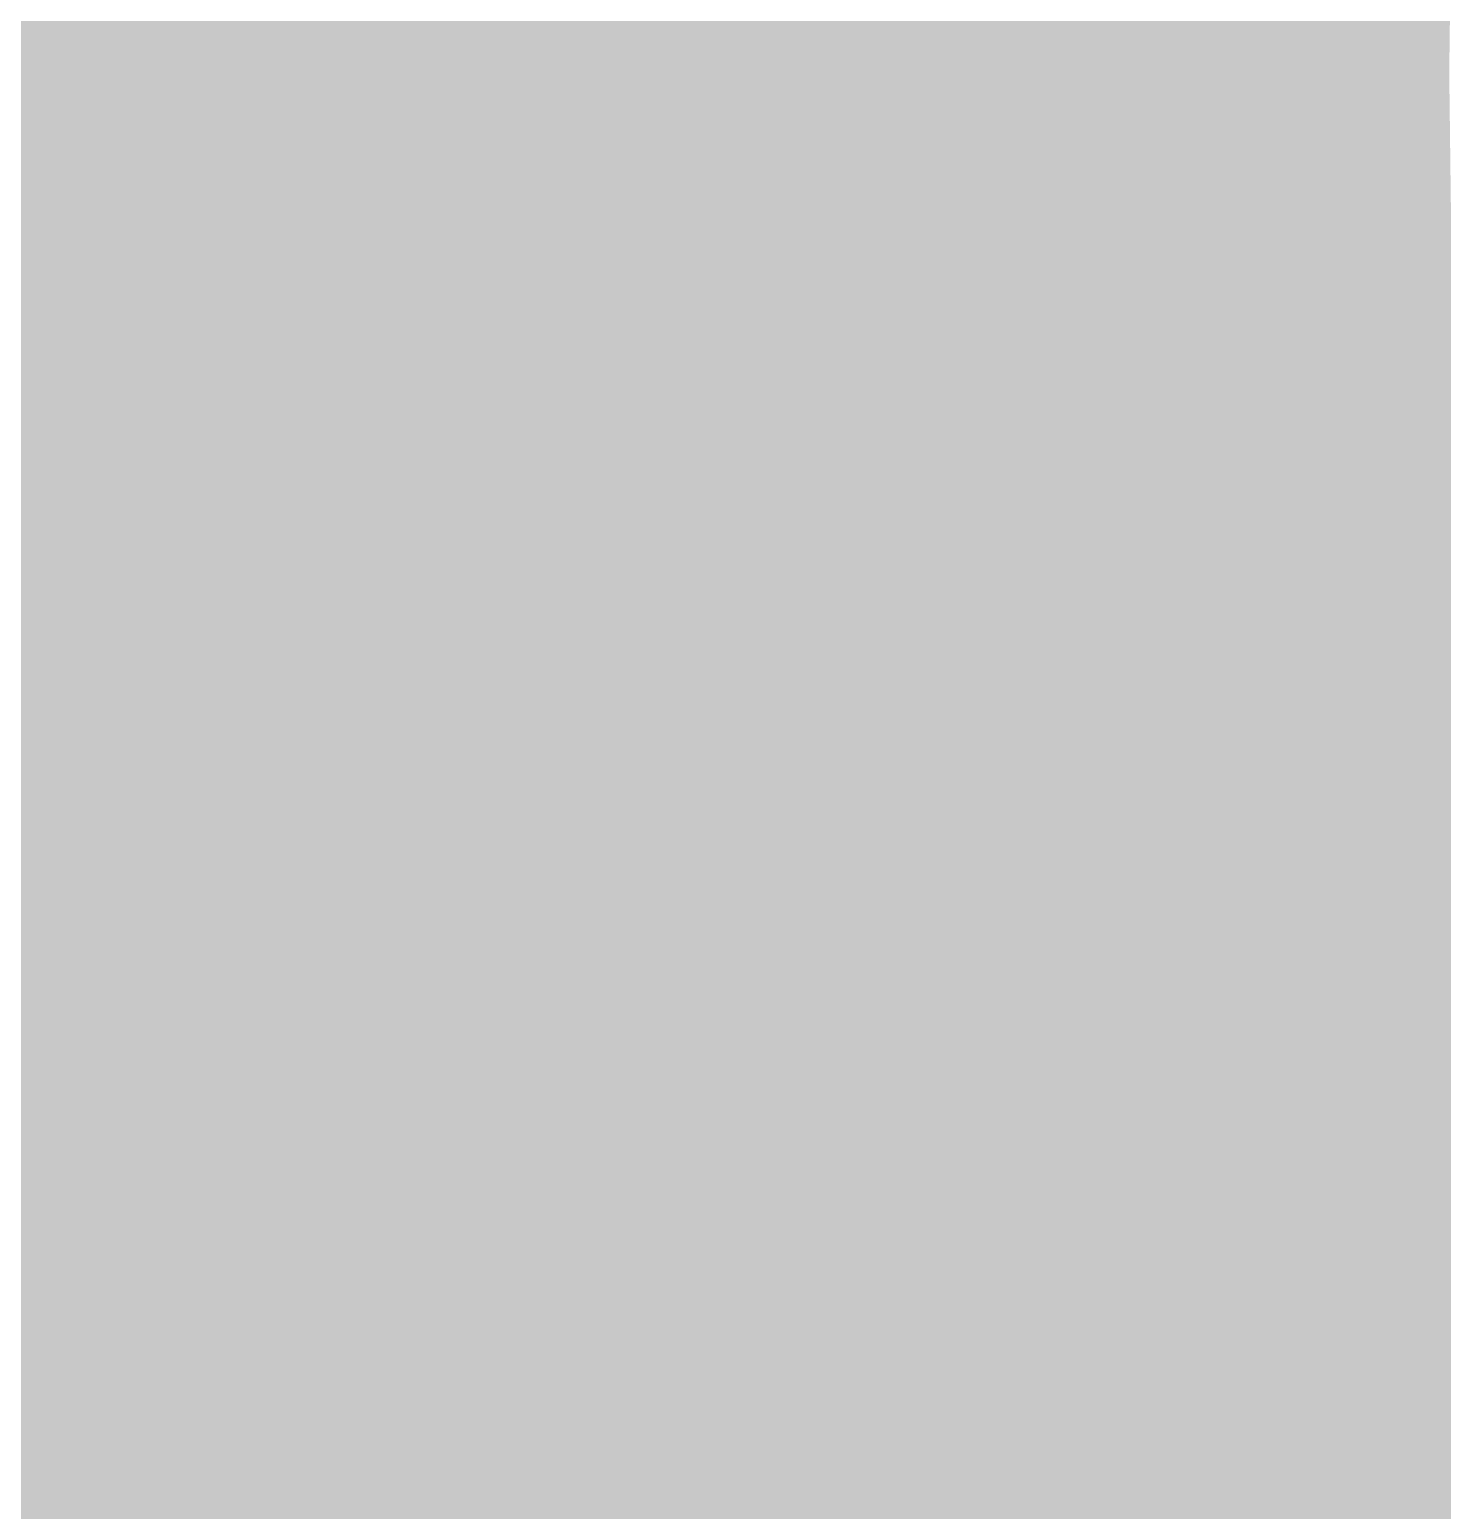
# Model space of a CAD drawing. Header units: inches. Extents: x -266 to 784, y -170 to 213.
# Drawn here: x -57 to -45.06, y -12.15 to 0.37 of the extents above; entities that cross this region are included whole.
import ezdxf

# ---------------------------------------------------------------- set-up
doc = ezdxf.new("R2010")
doc.units = ezdxf.units.IN
doc.header["$MEASUREMENT"] = 0

msp = doc.modelspace()

# ---------------------------------------------------------------- linework, layer by layer
at = {"color": 136, "true_color": 0x007372}
msp.add_solid([(-57, 0), (-58, 0), (-56.982833, 1.39885), (-57.982531, 1.423391)], dxfattribs=at)
at = {"color": 126, "true_color": 0x006f6e}
msp.add_solid([(-56, 0), (-57, 0), (-55.983134, 1.374309), (-56.982833, 1.39885)], dxfattribs=at)
at = {"color": 126, "true_color": 0x006b69}
msp.add_solid([(-55, 0), (-56, 0), (-54.983435, 1.349768), (-55.983134, 1.374309)], dxfattribs=at)
at = {"color": 126, "true_color": 0x006665}
msp.add_solid([(-54, 0), (-55, 0), (-53.983736, 1.325226), (-54.983435, 1.349768)], dxfattribs=at)
at = {"color": 126, "true_color": 0x006261}
msp.add_solid([(-53, 0), (-54, 0), (-52.984037, 1.300685), (-53.983736, 1.325226)], dxfattribs=at)
at = {"color": 138, "true_color": 0x005e5d}
msp.add_solid([(-52, 0), (-53, 0), (-51.984339, 1.276144), (-52.984037, 1.300685)], dxfattribs=at)
at = {"color": 138, "true_color": 0x005a59}
msp.add_solid([(-51, 0), (-52, 0), (-50.98464, 1.251603), (-51.984339, 1.276144)], dxfattribs=at)
at = {"color": 138, "true_color": 0x005554}
msp.add_solid([(-50, 0), (-51, 0), (-49.984941, 1.227061), (-50.98464, 1.251603)], dxfattribs=at)
at = {"color": 138, "true_color": 0x005150}
msp.add_solid([(-49, 0), (-50, 0), (-48.985242, 1.20252), (-49.984941, 1.227061)], dxfattribs=at)
at = {"color": 138, "true_color": 0x004d4c}
msp.add_solid([(-48, 0), (-49, 0), (-47.985543, 1.177979), (-48.985242, 1.20252)], dxfattribs=at)
at = {"color": 138, "true_color": 0x004948}
msp.add_solid([(-47, 0), (-48, 0), (-46.985844, 1.153438), (-47.985543, 1.177979)], dxfattribs=at)
at = {"color": 138, "true_color": 0x004443}
msp.add_solid([(-46, 0), (-47, 0), (-45.986146, 1.128897), (-46.985844, 1.153438)], dxfattribs=at)
at = {"color": 128, "true_color": 0x00403f}
msp.add_solid([(-45, 0), (-46, 0), (-44.986447, 1.104355), (-45.986146, 1.128897)], dxfattribs=at)
at = {"color": 136, "true_color": 0x007273}
msp.add_solid([(-56.982833, -1.39885), (-57.982531, -1.423391), (-57, 0), (-58, 0)], dxfattribs=at)
at = {"color": 146, "true_color": 0x006e6f}
msp.add_solid([(-55.983134, -1.374309), (-56.982833, -1.39885), (-56, 0), (-57, 0)], dxfattribs=at)
at = {"color": 146, "true_color": 0x00696b}
msp.add_solid([(-54.983435, -1.349768), (-55.983134, -1.374309), (-55, 0), (-56, 0)], dxfattribs=at)
at = {"color": 146, "true_color": 0x006566}
msp.add_solid([(-53.983736, -1.325226), (-54.983435, -1.349768), (-54, 0), (-55, 0)], dxfattribs=at)
at = {"color": 146, "true_color": 0x006162}
msp.add_solid([(-52.984037, -1.300685), (-53.983736, -1.325226), (-53, 0), (-54, 0)], dxfattribs=at)
at = {"color": 138, "true_color": 0x005d5e}
msp.add_solid([(-51.984339, -1.276144), (-52.984037, -1.300685), (-52, 0), (-53, 0)], dxfattribs=at)
at = {"color": 138, "true_color": 0x00595a}
msp.add_solid([(-50.98464, -1.251603), (-51.984339, -1.276144), (-51, 0), (-52, 0)], dxfattribs=at)
at = {"color": 138, "true_color": 0x005455}
msp.add_solid([(-49.984941, -1.227061), (-50.98464, -1.251603), (-50, 0), (-51, 0)], dxfattribs=at)
at = {"color": 138, "true_color": 0x005051}
msp.add_solid([(-48.985242, -1.20252), (-49.984941, -1.227061), (-49, 0), (-50, 0)], dxfattribs=at)
at = {"color": 138, "true_color": 0x004c4d}
msp.add_solid([(-47.985543, -1.177979), (-48.985242, -1.20252), (-48, 0), (-49, 0)], dxfattribs=at)
at = {"color": 138, "true_color": 0x004849}
msp.add_solid([(-46.985844, -1.153438), (-47.985543, -1.177979), (-47, 0), (-48, 0)], dxfattribs=at)
at = {"color": 138, "true_color": 0x004344}
msp.add_solid([(-45.986146, -1.128897), (-46.985844, -1.153438), (-46, 0), (-47, 0)], dxfattribs=at)
at = {"color": 148, "true_color": 0x003f40}
msp.add_solid([(-44.986447, -1.104355), (-45.986146, -1.128897), (-45, 0), (-46, 0)], dxfattribs=at)
at = {"color": 148, "true_color": 0x003e40}
msp.add_solid([(-44.945796, -2.208045), (-45.944591, -2.257113), (-44.986447, -1.104355), (-45.986146, -1.128897)], dxfattribs=at)
at = {"color": 138, "true_color": 0x00565a}
msp.add_solid([(-50.938568, -2.502451), (-51.937364, -2.551519), (-50.98464, -1.251603), (-51.984339, -1.276144)], dxfattribs=at)
at = {"color": 138, "true_color": 0x005255}
msp.add_solid([(-49.939773, -2.453384), (-50.938568, -2.502451), (-49.984941, -1.227061), (-50.98464, -1.251603)], dxfattribs=at)
at = {"color": 138, "true_color": 0x004e51}
msp.add_solid([(-48.940977, -2.404316), (-49.939773, -2.453384), (-48.985242, -1.20252), (-49.984941, -1.227061)], dxfattribs=at)
at = {"color": 138, "true_color": 0x004a4d}
msp.add_solid([(-47.942182, -2.355248), (-48.940977, -2.404316), (-47.985543, -1.177979), (-48.985242, -1.20252)], dxfattribs=at)
at = {"color": 138, "true_color": 0x004649}
msp.add_solid([(-46.943386, -2.306181), (-47.942182, -2.355248), (-46.985844, -1.153438), (-47.985543, -1.177979)], dxfattribs=at)
at = {"color": 148, "true_color": 0x004244}
msp.add_solid([(-45.944591, -2.257113), (-46.943386, -2.306181), (-45.986146, -1.128897), (-46.985844, -1.153438)], dxfattribs=at)
at = {"color": 146, "true_color": 0x006b6f}
msp.add_solid([(-55.932546, -2.74779), (-56.931341, -2.796857), (-55.983134, -1.374309), (-56.982833, -1.39885)], dxfattribs=at)
at = {"color": 146, "true_color": 0x00676b}
msp.add_solid([(-54.93375, -2.698722), (-55.932546, -2.74779), (-54.983435, -1.349768), (-55.983134, -1.374309)], dxfattribs=at)
at = {"color": 146, "true_color": 0x006366}
msp.add_solid([(-53.934955, -2.649654), (-54.93375, -2.698722), (-53.983736, -1.325226), (-54.983435, -1.349768)], dxfattribs=at)
at = {"color": 146, "true_color": 0x005f62}
msp.add_solid([(-52.936159, -2.600587), (-53.934955, -2.649654), (-52.984037, -1.300685), (-53.983736, -1.325226)], dxfattribs=at)
at = {"color": 138, "true_color": 0x005b5e}
msp.add_solid([(-51.937364, -2.551519), (-52.936159, -2.600587), (-51.984339, -1.276144), (-52.984037, -1.300685)], dxfattribs=at)
at = {"color": 136, "true_color": 0x006f73}
msp.add_solid([(-56.931341, -2.796857), (-57.930136, -2.845925), (-56.982833, -1.39885), (-57.982531, -1.423391)], dxfattribs=at)
at = {"color": 148, "true_color": 0x003c40}
msp.add_solid([(-44.878071, -3.310405), (-45.875361, -3.38397), (-44.945796, -2.208045), (-45.944591, -2.257113)], dxfattribs=at)
at = {"color": 138, "true_color": 0x00484d}
msp.add_solid([(-47.869942, -3.531099), (-48.867232, -3.604664), (-47.942182, -2.355248), (-48.940977, -2.404316)], dxfattribs=at)
at = {"color": 138, "true_color": 0x004449}
msp.add_solid([(-46.872651, -3.457534), (-47.869942, -3.531099), (-46.943386, -2.306181), (-47.942182, -2.355248)], dxfattribs=at)
at = {"color": 148, "true_color": 0x004044}
msp.add_solid([(-45.875361, -3.38397), (-46.872651, -3.457534), (-45.944591, -2.257113), (-46.943386, -2.306181)], dxfattribs=at)
at = {"color": 138, "true_color": 0x00545a}
msp.add_solid([(-50.861813, -3.751793), (-51.859104, -3.825357), (-50.938568, -2.502451), (-51.937364, -2.551519)], dxfattribs=at)
at = {"color": 138, "true_color": 0x005055}
msp.add_solid([(-49.864523, -3.678228), (-50.861813, -3.751793), (-49.939773, -2.453384), (-50.938568, -2.502451)], dxfattribs=at)
at = {"color": 138, "true_color": 0x004c51}
msp.add_solid([(-48.867232, -3.604664), (-49.864523, -3.678228), (-48.940977, -2.404316), (-49.939773, -2.453384)], dxfattribs=at)
at = {"color": 138, "true_color": 0x005c62}
msp.add_solid([(-52.856394, -3.898922), (-53.853685, -3.972486), (-52.936159, -2.600587), (-53.934955, -2.649654)], dxfattribs=at)
at = {"color": 138, "true_color": 0x00585e}
msp.add_solid([(-51.859104, -3.825357), (-52.856394, -3.898922), (-51.937364, -2.551519), (-52.936159, -2.600587)], dxfattribs=at)
at = {"color": 146, "true_color": 0x00686f}
msp.add_solid([(-55.848266, -4.119616), (-56.845556, -4.19318), (-55.932546, -2.74779), (-56.931341, -2.796857)], dxfattribs=at)
at = {"color": 146, "true_color": 0x00646b}
msp.add_solid([(-54.850975, -4.046051), (-55.848266, -4.119616), (-54.93375, -2.698722), (-55.932546, -2.74779)], dxfattribs=at)
at = {"color": 146, "true_color": 0x006066}
msp.add_solid([(-53.853685, -3.972486), (-54.850975, -4.046051), (-53.934955, -2.649654), (-54.93375, -2.698722)], dxfattribs=at)
at = {"color": 146, "true_color": 0x006c73}
msp.add_solid([(-56.845556, -4.19318), (-57.842846, -4.266745), (-56.931341, -2.796857), (-57.930136, -2.845925)], dxfattribs=at)
at = {"color": 148, "true_color": 0x003b40}
msp.add_solid([(-44.783313, -4.410771), (-45.778497, -4.508788), (-44.878071, -3.310405), (-45.875361, -3.38397)], dxfattribs=at)
at = {"color": 138, "true_color": 0x004349}
msp.add_solid([(-46.773682, -4.606806), (-47.768867, -4.704823), (-46.872651, -3.457534), (-47.869942, -3.531099)], dxfattribs=at)
at = {"color": 148, "true_color": 0x003f44}
msp.add_solid([(-45.778497, -4.508788), (-46.773682, -4.606806), (-45.875361, -3.38397), (-46.872651, -3.457534)], dxfattribs=at)
at = {"color": 138, "true_color": 0x004a51}
msp.add_solid([(-48.764052, -4.80284), (-49.759236, -4.900857), (-48.867232, -3.604664), (-49.864523, -3.678228)], dxfattribs=at)
at = {"color": 138, "true_color": 0x00464d}
msp.add_solid([(-47.768867, -4.704823), (-48.764052, -4.80284), (-47.869942, -3.531099), (-48.867232, -3.604664)], dxfattribs=at)
at = {"color": 138, "true_color": 0x00525a}
msp.add_solid([(-50.754421, -4.998874), (-51.749606, -5.096891), (-50.861813, -3.751793), (-51.859104, -3.825357)], dxfattribs=at)
at = {"color": 138, "true_color": 0x004e55}
msp.add_solid([(-49.759236, -4.900857), (-50.754421, -4.998874), (-49.864523, -3.678228), (-50.861813, -3.751793)], dxfattribs=at)
at = {"color": 138, "true_color": 0x00565e}
msp.add_solid([(-51.749606, -5.096891), (-52.744791, -5.194908), (-51.859104, -3.825357), (-52.856394, -3.898922)], dxfattribs=at)
at = {"color": 146, "true_color": 0x005e66}
msp.add_solid([(-53.739975, -5.292926), (-54.73516, -5.390943), (-53.853685, -3.972486), (-54.850975, -4.046051)], dxfattribs=at)
at = {"color": 138, "true_color": 0x005a62}
msp.add_solid([(-52.744791, -5.194908), (-53.739975, -5.292926), (-52.856394, -3.898922), (-53.853685, -3.972486)], dxfattribs=at)
at = {"color": 146, "true_color": 0x00666f}
msp.add_solid([(-55.730345, -5.48896), (-56.725529, -5.586977), (-55.848266, -4.119616), (-56.845556, -4.19318)], dxfattribs=at)
at = {"color": 146, "true_color": 0x00626b}
msp.add_solid([(-54.73516, -5.390943), (-55.730345, -5.48896), (-54.850975, -4.046051), (-55.848266, -4.119616)], dxfattribs=at)
at = {"color": 146, "true_color": 0x006a73}
msp.add_solid([(-56.725529, -5.586977), (-57.720714, -5.684994), (-56.845556, -4.19318), (-57.842846, -4.266745)], dxfattribs=at)
at = {"color": 148, "true_color": 0x003940}
msp.add_solid([(-44.661579, -5.50848), (-45.654059, -5.630891), (-44.783313, -4.410771), (-45.778497, -4.508788)], dxfattribs=at)
at = {"color": 148, "true_color": 0x004149}
msp.add_solid([(-46.646538, -5.753302), (-47.639018, -5.875712), (-46.773682, -4.606806), (-47.768867, -4.704823)], dxfattribs=at)
at = {"color": 148, "true_color": 0x003d44}
msp.add_solid([(-45.654059, -5.630891), (-46.646538, -5.753302), (-45.778497, -4.508788), (-46.773682, -4.606806)], dxfattribs=at)
at = {"color": 138, "true_color": 0x00454d}
msp.add_solid([(-47.639018, -5.875712), (-48.631497, -5.998123), (-47.768867, -4.704823), (-48.764052, -4.80284)], dxfattribs=at)
at = {"color": 138, "true_color": 0x004951}
msp.add_solid([(-48.631497, -5.998123), (-49.623977, -6.120534), (-48.764052, -4.80284), (-49.759236, -4.900857)], dxfattribs=at)
at = {"color": 138, "true_color": 0x00505a}
msp.add_solid([(-50.616456, -6.242944), (-51.608936, -6.365355), (-50.754421, -4.998874), (-51.749606, -5.096891)], dxfattribs=at)
at = {"color": 138, "true_color": 0x004c55}
msp.add_solid([(-49.623977, -6.120534), (-50.616456, -6.242944), (-49.759236, -4.900857), (-50.754421, -4.998874)], dxfattribs=at)
at = {"color": 138, "true_color": 0x00545e}
msp.add_solid([(-51.608936, -6.365355), (-52.601415, -6.487766), (-51.749606, -5.096891), (-52.744791, -5.194908)], dxfattribs=at)
at = {"color": 138, "true_color": 0x005862}
msp.add_solid([(-52.601415, -6.487766), (-53.593895, -6.610176), (-52.744791, -5.194908), (-53.739975, -5.292926)], dxfattribs=at)
at = {"color": 146, "true_color": 0x005c66}
msp.add_solid([(-53.593895, -6.610176), (-54.586374, -6.732587), (-53.739975, -5.292926), (-54.73516, -5.390943)], dxfattribs=at)
at = {"color": 146, "true_color": 0x00636f}
msp.add_solid([(-55.578854, -6.854998), (-56.571333, -6.977408), (-55.730345, -5.48896), (-56.725529, -5.586977)], dxfattribs=at)
at = {"color": 146, "true_color": 0x005f6b}
msp.add_solid([(-54.586374, -6.732587), (-55.578854, -6.854998), (-54.73516, -5.390943), (-55.730345, -5.48896)], dxfattribs=at)
at = {"color": 148, "true_color": 0x003840}
msp.add_solid([(-44.512943, -6.602871), (-45.502119, -6.749602), (-44.661579, -5.50848), (-45.654059, -5.630891)], dxfattribs=at)
at = {"color": 146, "true_color": 0x006773}
msp.add_solid([(-56.571333, -6.977408), (-57.563813, -7.099819), (-56.725529, -5.586977), (-57.720714, -5.684994)], dxfattribs=at)
at = {"color": 148, "true_color": 0x003b44}
msp.add_solid([(-45.502119, -6.749602), (-46.491296, -6.896332), (-45.654059, -5.630891), (-46.646538, -5.753302)], dxfattribs=at)
at = {"color": 148, "true_color": 0x003f49}
msp.add_solid([(-46.491296, -6.896332), (-47.480472, -7.043063), (-46.646538, -5.753302), (-47.639018, -5.875712)], dxfattribs=at)
at = {"color": 138, "true_color": 0x00434d}
msp.add_solid([(-47.480472, -7.043063), (-48.469649, -7.189793), (-47.639018, -5.875712), (-48.631497, -5.998123)], dxfattribs=at)
at = {"color": 138, "true_color": 0x004751}
msp.add_solid([(-48.469649, -7.189793), (-49.458825, -7.336524), (-48.631497, -5.998123), (-49.623977, -6.120534)], dxfattribs=at)
at = {"color": 138, "true_color": 0x004a55}
msp.add_solid([(-49.458825, -7.336524), (-50.448002, -7.483254), (-49.623977, -6.120534), (-50.616456, -6.242944)], dxfattribs=at)
at = {"color": 138, "true_color": 0x004e5a}
msp.add_solid([(-50.448002, -7.483254), (-51.437179, -7.629985), (-50.616456, -6.242944), (-51.608936, -6.365355)], dxfattribs=at)
at = {"color": 138, "true_color": 0x00525e}
msp.add_solid([(-51.437179, -7.629985), (-52.426355, -7.776715), (-51.608936, -6.365355), (-52.601415, -6.487766)], dxfattribs=at)
at = {"color": 138, "true_color": 0x005562}
msp.add_solid([(-52.426355, -7.776715), (-53.415532, -7.923446), (-52.601415, -6.487766), (-53.593895, -6.610176)], dxfattribs=at)
at = {"color": 146, "true_color": 0x005966}
msp.add_solid([(-53.415532, -7.923446), (-54.404708, -8.070176), (-53.593895, -6.610176), (-54.586374, -6.732587)], dxfattribs=at)
at = {"color": 148, "true_color": 0x003640}
msp.add_solid([(-44.337494, -7.693285), (-45.322772, -7.864247), (-44.512943, -6.602871), (-45.502119, -6.749602)], dxfattribs=at)
at = {"color": 146, "true_color": 0x005d6b}
msp.add_solid([(-54.404708, -8.070176), (-55.393885, -8.216907), (-54.586374, -6.732587), (-55.578854, -6.854998)], dxfattribs=at)
at = {"color": 148, "true_color": 0x003a44}
msp.add_solid([(-45.322772, -7.864247), (-46.308049, -8.035209), (-45.502119, -6.749602), (-46.491296, -6.896332)], dxfattribs=at)
at = {"color": 146, "true_color": 0x00616f}
msp.add_solid([(-55.393885, -8.216907), (-56.383061, -8.363637), (-55.578854, -6.854998), (-56.571333, -6.977408)], dxfattribs=at)
at = {"color": 146, "true_color": 0x006473}
msp.add_solid([(-56.383061, -8.363637), (-57.372238, -8.510368), (-56.571333, -6.977408), (-57.563813, -7.099819)], dxfattribs=at)
at = {"color": 148, "true_color": 0x003d49}
msp.add_solid([(-46.308049, -8.035209), (-47.293327, -8.206171), (-46.491296, -6.896332), (-47.480472, -7.043063)], dxfattribs=at)
at = {"color": 148, "true_color": 0x00414d}
msp.add_solid([(-47.293327, -8.206171), (-48.278604, -8.377133), (-47.480472, -7.043063), (-48.469649, -7.189793)], dxfattribs=at)
at = {"color": 138, "true_color": 0x004551}
msp.add_solid([(-48.278604, -8.377133), (-49.263882, -8.548094), (-48.469649, -7.189793), (-49.458825, -7.336524)], dxfattribs=at)
at = {"color": 138, "true_color": 0x004855}
msp.add_solid([(-49.263882, -8.548094), (-50.24916, -8.719056), (-49.458825, -7.336524), (-50.448002, -7.483254)], dxfattribs=at)
at = {"color": 138, "true_color": 0x004c5a}
msp.add_solid([(-50.24916, -8.719056), (-51.234437, -8.890018), (-50.448002, -7.483254), (-51.437179, -7.629985)], dxfattribs=at)
at = {"color": 138, "true_color": 0x00505e}
msp.add_solid([(-51.234437, -8.890018), (-52.219715, -9.06098), (-51.437179, -7.629985), (-52.426355, -7.776715)], dxfattribs=at)
at = {"color": 148, "true_color": 0x003540}
msp.add_solid([(-44.135338, -8.779064), (-45.116123, -8.974155), (-44.337494, -7.693285), (-45.322772, -7.864247)], dxfattribs=at)
at = {"color": 138, "true_color": 0x005362}
msp.add_solid([(-52.219715, -9.06098), (-53.204993, -9.231942), (-52.426355, -7.776715), (-53.415532, -7.923446)], dxfattribs=at)
at = {"color": 148, "true_color": 0x003844}
msp.add_solid([(-45.116123, -8.974155), (-46.096908, -9.169245), (-45.322772, -7.864247), (-46.308049, -8.035209)], dxfattribs=at)
at = {"color": 146, "true_color": 0x005766}
msp.add_solid([(-53.204993, -9.231942), (-54.19027, -9.402904), (-53.415532, -7.923446), (-54.404708, -8.070176)], dxfattribs=at)
at = {"color": 146, "true_color": 0x005a6b}
msp.add_solid([(-54.19027, -9.402904), (-55.175548, -9.573866), (-54.404708, -8.070176), (-55.393885, -8.216907)], dxfattribs=at)
at = {"color": 148, "true_color": 0x003c49}
msp.add_solid([(-46.096908, -9.169245), (-47.077693, -9.364335), (-46.308049, -8.035209), (-47.293327, -8.206171)], dxfattribs=at)
at = {"color": 146, "true_color": 0x005e6f}
msp.add_solid([(-55.175548, -9.573866), (-56.160826, -9.744828), (-55.393885, -8.216907), (-56.383061, -8.363637)], dxfattribs=at)
at = {"color": 148, "true_color": 0x003f4d}
msp.add_solid([(-47.077693, -9.364335), (-48.058479, -9.559426), (-47.293327, -8.206171), (-48.278604, -8.377133)], dxfattribs=at)
at = {"color": 146, "true_color": 0x006273}
msp.add_solid([(-56.160826, -9.744828), (-57.146103, -9.91579), (-56.383061, -8.363637), (-57.372238, -8.510368)], dxfattribs=at)
at = {"color": 138, "true_color": 0x004351}
msp.add_solid([(-48.058479, -9.559426), (-49.039264, -9.754516), (-48.278604, -8.377133), (-49.263882, -8.548094)], dxfattribs=at)
at = {"color": 138, "true_color": 0x004655}
msp.add_solid([(-49.039264, -9.754516), (-50.020049, -9.949606), (-49.263882, -8.548094), (-50.24916, -8.719056)], dxfattribs=at)
at = {"color": 138, "true_color": 0x004a5a}
msp.add_solid([(-50.020049, -9.949606), (-51.000835, -10.144697), (-50.24916, -8.719056), (-51.234437, -8.890018)], dxfattribs=at)
at = {"color": 138, "true_color": 0x004d5e}
msp.add_solid([(-51.000835, -10.144697), (-51.98162, -10.339787), (-51.234437, -8.890018), (-52.219715, -9.06098)], dxfattribs=at)
at = {"color": 148, "true_color": 0x003340}
msp.add_solid([(-43.906596, -9.859556), (-44.882298, -10.078657), (-44.135338, -8.779064), (-45.116123, -8.974155)], dxfattribs=at)
at = {"color": 148, "true_color": 0x003744}
msp.add_solid([(-44.882298, -10.078657), (-45.858, -10.297758), (-45.116123, -8.974155), (-46.096908, -9.169245)], dxfattribs=at)
at = {"color": 138, "true_color": 0x005162}
msp.add_solid([(-51.98162, -10.339787), (-52.962405, -10.534877), (-52.219715, -9.06098), (-53.204993, -9.231942)], dxfattribs=at)
at = {"color": 138, "true_color": 0x005466}
msp.add_solid([(-52.962405, -10.534877), (-53.94319, -10.729968), (-53.204993, -9.231942), (-54.19027, -9.402904)], dxfattribs=at)
at = {"color": 148, "true_color": 0x003a49}
msp.add_solid([(-45.858, -10.297758), (-46.833702, -10.51686), (-46.096908, -9.169245), (-47.077693, -9.364335)], dxfattribs=at)
at = {"color": 148, "true_color": 0x003d4d}
msp.add_solid([(-46.833702, -10.51686), (-47.809404, -10.735961), (-47.077693, -9.364335), (-48.058479, -9.559426)], dxfattribs=at)
at = {"color": 146, "true_color": 0x00586b}
msp.add_solid([(-53.94319, -10.729968), (-54.923976, -10.925058), (-54.19027, -9.402904), (-55.175548, -9.573866)], dxfattribs=at)
at = {"color": 146, "true_color": 0x005b6f}
msp.add_solid([(-54.923976, -10.925058), (-55.904761, -11.120148), (-55.175548, -9.573866), (-56.160826, -9.744828)], dxfattribs=at)
at = {"color": 148, "true_color": 0x004151}
msp.add_solid([(-47.809404, -10.735961), (-48.785107, -10.955062), (-48.058479, -9.559426), (-49.039264, -9.754516)], dxfattribs=at)
at = {"color": 146, "true_color": 0x005f73}
msp.add_solid([(-55.904761, -11.120148), (-56.885546, -11.315239), (-56.160826, -9.744828), (-57.146103, -9.91579)], dxfattribs=at)
at = {"color": 138, "true_color": 0x004455}
msp.add_solid([(-48.785107, -10.955062), (-49.760809, -11.174163), (-49.039264, -9.754516), (-50.020049, -9.949606)], dxfattribs=at)
at = {"color": 146, "true_color": 0x006277}
msp.add_solid([(-56.885546, -11.315239), (-57.866332, -11.510329), (-57.146103, -9.91579), (-58.131381, -10.086751)], dxfattribs=at)
at = {"color": 138, "true_color": 0x00485a}
msp.add_solid([(-49.760809, -11.174163), (-50.736511, -11.393264), (-50.020049, -9.949606), (-51.000835, -10.144697)], dxfattribs=at)
at = {"color": 148, "true_color": 0x003544}
msp.add_solid([(-44.621438, -11.177088), (-45.591469, -11.420068), (-44.882298, -10.078657), (-45.858, -10.297758)], dxfattribs=at)
at = {"color": 138, "true_color": 0x004b5e}
msp.add_solid([(-50.736511, -11.393264), (-51.712213, -11.612366), (-51.000835, -10.144697), (-51.98162, -10.339787)], dxfattribs=at)
at = {"color": 138, "true_color": 0x004f62}
msp.add_solid([(-51.712213, -11.612366), (-52.687915, -11.831467), (-51.98162, -10.339787), (-52.962405, -10.534877)], dxfattribs=at)
at = {"color": 148, "true_color": 0x003849}
msp.add_solid([(-45.591469, -11.420068), (-46.5615, -11.663049), (-45.858, -10.297758), (-46.833702, -10.51686)], dxfattribs=at)
at = {"color": 148, "true_color": 0x003c4d}
msp.add_solid([(-46.5615, -11.663049), (-47.531531, -11.906029), (-46.833702, -10.51686), (-47.809404, -10.735961)], dxfattribs=at)
at = {"color": 138, "true_color": 0x005266}
msp.add_solid([(-52.687915, -11.831467), (-53.663617, -12.050568), (-52.962405, -10.534877), (-53.94319, -10.729968)], dxfattribs=at)
at = {"color": 146, "true_color": 0x00556b}
msp.add_solid([(-53.663617, -12.050568), (-54.639319, -12.269669), (-53.94319, -10.729968), (-54.923976, -10.925058)], dxfattribs=at)
at = {"color": 148, "true_color": 0x003f51}
msp.add_solid([(-47.531531, -11.906029), (-48.501563, -12.149009), (-47.809404, -10.735961), (-48.785107, -10.955062)], dxfattribs=at)
at = {"color": 146, "true_color": 0x00596f}
msp.add_solid([(-54.639319, -12.269669), (-55.615021, -12.488771), (-54.923976, -10.925058), (-55.904761, -11.120148)], dxfattribs=at)
at = {"color": 148, "true_color": 0x004255}
msp.add_solid([(-48.501563, -12.149009), (-49.471594, -12.391989), (-48.785107, -10.955062), (-49.760809, -11.174163)], dxfattribs=at)
at = {"color": 146, "true_color": 0x005c73}
msp.add_solid([(-55.615021, -12.488771), (-56.590724, -12.707872), (-55.904761, -11.120148), (-56.885546, -11.315239)], dxfattribs=at)
at = {"color": 138, "true_color": 0x00465a}
msp.add_solid([(-49.471594, -12.391989), (-50.441625, -12.634969), (-49.760809, -11.174163), (-50.736511, -11.393264)], dxfattribs=at)
at = {"color": 148, "true_color": 0x003344}
msp.add_solid([(-44.333699, -12.268787), (-45.297475, -12.5355), (-44.621438, -11.177088), (-45.591469, -11.420068)], dxfattribs=at)
at = {"color": 146, "true_color": 0x006077}
msp.add_solid([(-56.590724, -12.707872), (-57.566426, -12.926973), (-56.885546, -11.315239), (-57.866332, -11.510329)], dxfattribs=at)
at = {"color": 138, "true_color": 0x00495e}
msp.add_solid([(-50.441625, -12.634969), (-51.411656, -12.87795), (-50.736511, -11.393264), (-51.712213, -11.612366)], dxfattribs=at)
at = {"color": 148, "true_color": 0x003749}
msp.add_solid([(-45.297475, -12.5355), (-46.261251, -12.802212), (-45.591469, -11.420068), (-46.5615, -11.663049)], dxfattribs=at)
at = {"color": 138, "true_color": 0x004c62}
msp.add_solid([(-51.411656, -12.87795), (-52.381688, -13.12093), (-51.712213, -11.612366), (-52.687915, -11.831467)], dxfattribs=at)
at = {"color": 148, "true_color": 0x003a4d}
msp.add_solid([(-46.261251, -12.802212), (-47.225027, -13.068925), (-46.5615, -11.663049), (-47.531531, -11.906029)], dxfattribs=at)
at = {"color": 138, "true_color": 0x005066}
msp.add_solid([(-52.381688, -13.12093), (-53.351719, -13.36391), (-52.687915, -11.831467), (-53.663617, -12.050568)], dxfattribs=at)
at = {"color": 148, "true_color": 0x003d51}
msp.add_solid([(-47.225027, -13.068925), (-48.188803, -13.335638), (-47.531531, -11.906029), (-48.501563, -12.149009)], dxfattribs=at)
at = {"color": 146, "true_color": 0x00536b}
msp.add_solid([(-53.351719, -13.36391), (-54.32175, -13.60689), (-53.663617, -12.050568), (-54.639319, -12.269669)], dxfattribs=at)
at = {"color": 148, "true_color": 0x004055}
msp.add_solid([(-48.188803, -13.335638), (-49.152579, -13.602351), (-48.501563, -12.149009), (-49.471594, -12.391989)], dxfattribs=at)

doc.saveas('drawing.dxf')
